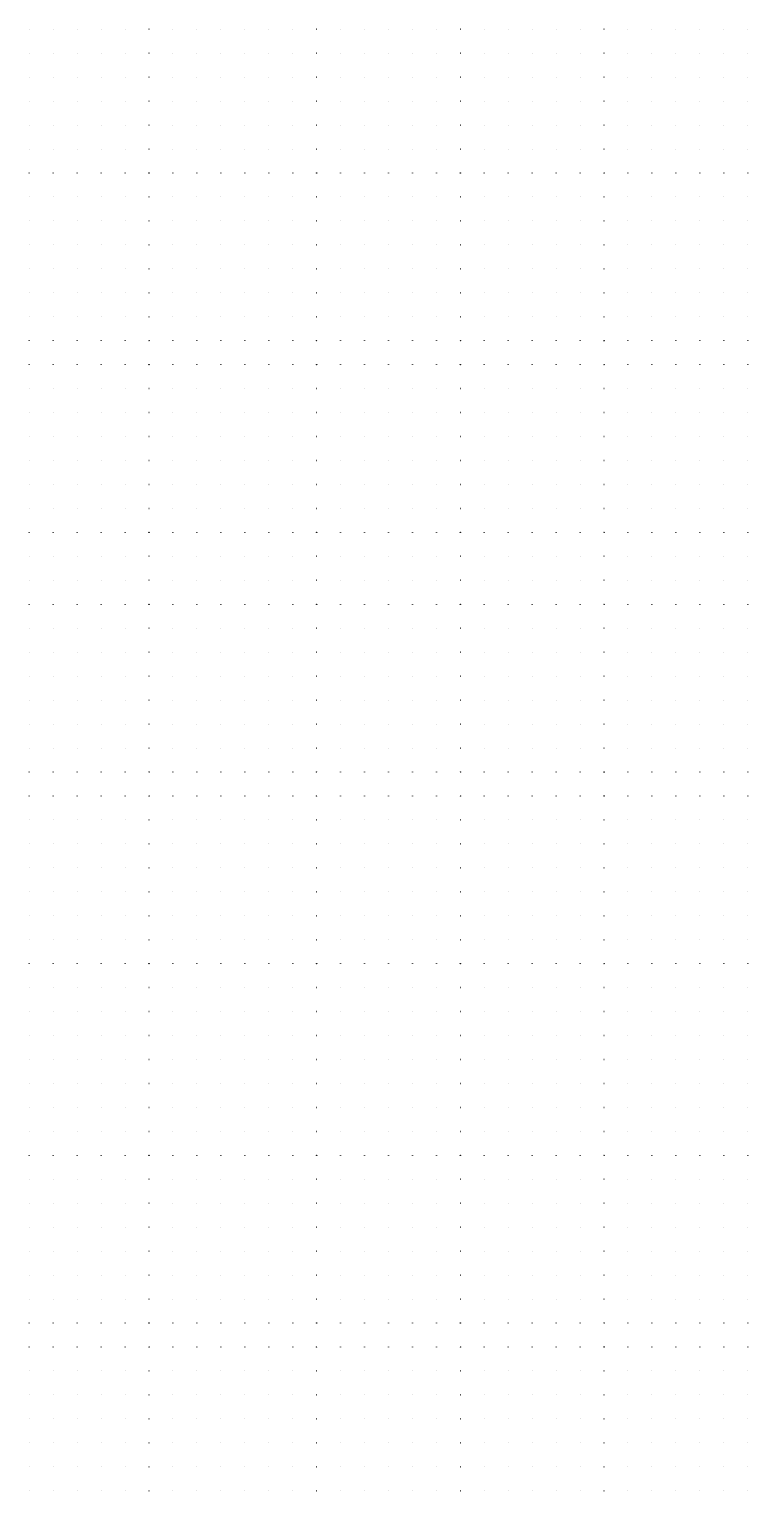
# Model space of a CAD drawing. Header units: metres. Extents: x 0 to 50, y 0 to 50.
# Drawn here: x 12.47 to 18.54, y 12.47 to 24.8 of the extents above; entities that cross this region are included whole.
import ezdxf

# ---------------------------------------------------------------- set-up
doc = ezdxf.new("R2010")
doc.units = ezdxf.units.M

msp = doc.modelspace()

# ---------------------------------------------------------------- linework, layer by layer
for centre in [(12.475, 24.798), (12.677, 24.798), (12.879, 24.798), (13.081, 24.798), (13.283, 24.798), (13.485, 24.798), (13.687, 24.798), (13.889, 24.798), (14.091, 24.798), (14.293, 24.798), (14.495, 24.798), (14.697, 24.798), (14.899, 24.798), (15.101, 24.798), (15.303, 24.798), (15.505, 24.798), (15.707, 24.798), (15.909, 24.798), (16.111, 24.798), (16.313, 24.798), (16.515, 24.798), (16.717, 24.798), (16.919, 24.798), (17.121, 24.798), (17.323, 24.798), (17.525, 24.798), (17.727, 24.798), (17.929, 24.798), (18.131, 24.798), (18.333, 24.798), (18.535, 24.798), (12.475, 24.596), (12.677, 24.596), (12.879, 24.596), (13.081, 24.596), (13.283, 24.596), (13.485, 24.596), (13.687, 24.596), (13.889, 24.596), (14.091, 24.596), (14.293, 24.596), (14.495, 24.596), (14.697, 24.596), (14.899, 24.596), (15.101, 24.596), (15.303, 24.596), (15.505, 24.596), (15.707, 24.596), (15.909, 24.596), (16.111, 24.596), (16.313, 24.596), (16.515, 24.596), (16.717, 24.596), (16.919, 24.596), (17.121, 24.596), (17.323, 24.596), (17.525, 24.596), (17.727, 24.596), (17.929, 24.596), (18.131, 24.596), (18.333, 24.596), (18.535, 24.596), (12.475, 24.394), (12.677, 24.394), (12.879, 24.394), (13.081, 24.394), (13.283, 24.394), (13.485, 24.394), (13.687, 24.394), (13.889, 24.394), (14.091, 24.394), (14.293, 24.394), (14.495, 24.394), (14.697, 24.394), (14.899, 24.394), (15.101, 24.394), (15.303, 24.394), (15.505, 24.394), (15.707, 24.394), (15.909, 24.394), (16.111, 24.394), (16.313, 24.394), (16.515, 24.394), (16.717, 24.394), (16.919, 24.394), (17.121, 24.394), (17.323, 24.394), (17.525, 24.394), (17.727, 24.394), (17.929, 24.394), (18.131, 24.394), (18.333, 24.394), (18.535, 24.394), (12.475, 24.192), (12.677, 24.192), (12.879, 24.192), (13.081, 24.192), (13.283, 24.192), (13.485, 24.192), (13.687, 24.192), (13.889, 24.192), (14.091, 24.192), (14.293, 24.192), (14.495, 24.192), (14.697, 24.192), (14.899, 24.192), (15.101, 24.192), (15.303, 24.192), (15.505, 24.192), (15.707, 24.192), (15.909, 24.192), (16.111, 24.192), (16.313, 24.192), (16.515, 24.192), (16.717, 24.192), (16.919, 24.192), (17.121, 24.192), (17.323, 24.192), (17.525, 24.192), (17.727, 24.192), (17.929, 24.192), (18.131, 24.192), (18.333, 24.192), (18.535, 24.192), (12.475, 23.99), (12.677, 23.99), (12.879, 23.99), (13.081, 23.99), (13.283, 23.99), (13.485, 23.99), (13.687, 23.99), (13.889, 23.99), (14.091, 23.99), (14.293, 23.99), (14.495, 23.99), (14.697, 23.99), (14.899, 23.99), (15.101, 23.99), (15.303, 23.99), (15.505, 23.99), (15.707, 23.99), (15.909, 23.99), (16.111, 23.99), (16.313, 23.99), (16.515, 23.99), (16.717, 23.99), (16.919, 23.99), (17.121, 23.99), (17.323, 23.99), (17.525, 23.99), (17.727, 23.99), (17.929, 23.99), (18.131, 23.99), (18.333, 23.99), (18.535, 23.99), (12.475, 23.788), (12.677, 23.788), (12.879, 23.788), (13.081, 23.788), (13.283, 23.788), (13.485, 23.788), (13.687, 23.788), (13.889, 23.788), (14.091, 23.788), (14.293, 23.788), (14.495, 23.788), (14.697, 23.788), (14.899, 23.788), (15.101, 23.788), (15.303, 23.788), (15.505, 23.788), (15.707, 23.788), (15.909, 23.788), (16.111, 23.788), (16.313, 23.788), (16.515, 23.788), (16.717, 23.788), (16.919, 23.788), (17.121, 23.788), (17.323, 23.788), (17.525, 23.788), (17.727, 23.788), (17.929, 23.788), (18.131, 23.788), (18.333, 23.788), (18.535, 23.788), (12.475, 23.586), (12.677, 23.586), (12.879, 23.586), (13.081, 23.586), (13.283, 23.586), (13.485, 23.586), (13.687, 23.586), (13.889, 23.586), (14.091, 23.586), (14.293, 23.586), (14.495, 23.586), (14.697, 23.586), (14.899, 23.586), (15.101, 23.586), (15.303, 23.586), (15.505, 23.586), (15.707, 23.586), (15.909, 23.586), (16.111, 23.586), (16.313, 23.586), (16.515, 23.586), (16.717, 23.586), (16.919, 23.586), (17.121, 23.586), (17.323, 23.586), (17.525, 23.586), (17.727, 23.586), (17.929, 23.586), (18.131, 23.586), (18.333, 23.586), (18.535, 23.586), (12.475, 23.384), (12.677, 23.384), (12.879, 23.384), (13.081, 23.384), (13.283, 23.384), (13.485, 23.384), (13.687, 23.384), (13.889, 23.384), (14.091, 23.384), (14.293, 23.384), (14.495, 23.384), (14.697, 23.384), (14.899, 23.384), (15.101, 23.384), (15.303, 23.384), (15.505, 23.384), (15.707, 23.384), (15.909, 23.384), (16.111, 23.384), (16.313, 23.384), (16.515, 23.384), (16.717, 23.384), (16.919, 23.384), (17.121, 23.384), (17.323, 23.384), (17.525, 23.384), (17.727, 23.384), (17.929, 23.384), (18.131, 23.384), (18.333, 23.384), (18.535, 23.384), (12.475, 23.182), (12.677, 23.182), (12.879, 23.182), (13.081, 23.182), (13.283, 23.182), (13.485, 23.182), (13.687, 23.182), (13.889, 23.182), (14.091, 23.182), (14.293, 23.182), (14.495, 23.182), (14.697, 23.182), (14.899, 23.182), (15.101, 23.182), (15.303, 23.182), (15.505, 23.182), (15.707, 23.182), (15.909, 23.182), (16.111, 23.182), (16.313, 23.182), (16.515, 23.182), (16.717, 23.182), (16.919, 23.182), (17.121, 23.182), (17.323, 23.182), (17.525, 23.182), (17.727, 23.182), (17.929, 23.182), (18.131, 23.182), (18.333, 23.182), (18.535, 23.182), (12.475, 22.98), (12.677, 22.98), (12.879, 22.98), (13.081, 22.98), (13.283, 22.98), (13.485, 22.98), (13.687, 22.98), (13.889, 22.98), (14.091, 22.98), (14.293, 22.98), (14.495, 22.98), (14.697, 22.98), (14.899, 22.98), (15.101, 22.98), (15.303, 22.98), (15.505, 22.98), (15.707, 22.98), (15.909, 22.98), (16.111, 22.98), (16.313, 22.98), (16.515, 22.98), (16.717, 22.98), (16.919, 22.98), (17.121, 22.98), (17.323, 22.98), (17.525, 22.98), (17.727, 22.98), (17.929, 22.98), (18.131, 22.98), (18.333, 22.98), (18.535, 22.98), (12.475, 22.778), (12.677, 22.778), (12.879, 22.778), (13.081, 22.778), (13.283, 22.778), (13.485, 22.778), (13.687, 22.778), (13.889, 22.778), (14.091, 22.778), (14.293, 22.778), (14.495, 22.778), (14.697, 22.778), (14.899, 22.778), (15.101, 22.778), (15.303, 22.778), (15.505, 22.778), (15.707, 22.778), (15.909, 22.778), (16.111, 22.778), (16.313, 22.778), (16.515, 22.778), (16.717, 22.778), (16.919, 22.778), (17.121, 22.778), (17.323, 22.778), (17.525, 22.778), (17.727, 22.778), (17.929, 22.778), (18.131, 22.778), (18.333, 22.778), (18.535, 22.778), (12.475, 22.576), (12.677, 22.576), (12.879, 22.576), (13.081, 22.576), (13.283, 22.576), (13.485, 22.576), (13.687, 22.576), (13.889, 22.576), (14.091, 22.576), (14.293, 22.576), (14.495, 22.576), (14.697, 22.576), (14.899, 22.576), (15.101, 22.576), (15.303, 22.576), (15.505, 22.576), (15.707, 22.576), (15.909, 22.576), (16.111, 22.576), (16.313, 22.576), (16.515, 22.576), (16.717, 22.576), (16.919, 22.576), (17.121, 22.576), (17.323, 22.576), (17.525, 22.576), (17.727, 22.576), (17.929, 22.576), (18.131, 22.576), (18.333, 22.576), (18.535, 22.576), (12.475, 22.374), (12.677, 22.374), (12.879, 22.374), (13.081, 22.374), (13.283, 22.374), (13.485, 22.374), (13.687, 22.374), (13.889, 22.374), (14.091, 22.374), (14.293, 22.374), (14.495, 22.374), (14.697, 22.374), (14.899, 22.374), (15.101, 22.374), (15.303, 22.374), (15.505, 22.374), (15.707, 22.374), (15.909, 22.374), (16.111, 22.374), (16.313, 22.374), (16.515, 22.374), (16.717, 22.374), (16.919, 22.374), (17.121, 22.374), (17.323, 22.374), (17.525, 22.374), (17.727, 22.374), (17.929, 22.374), (18.131, 22.374), (18.333, 22.374), (18.535, 22.374), (12.475, 22.172), (12.677, 22.172), (12.879, 22.172), (13.081, 22.172), (13.283, 22.172), (13.485, 22.172), (13.687, 22.172), (13.889, 22.172), (14.091, 22.172), (14.293, 22.172), (14.495, 22.172), (14.697, 22.172), (14.899, 22.172), (15.101, 22.172), (15.303, 22.172), (15.505, 22.172), (15.707, 22.172), (15.909, 22.172), (16.111, 22.172), (16.313, 22.172), (16.515, 22.172), (16.717, 22.172), (16.919, 22.172), (17.121, 22.172), (17.323, 22.172), (17.525, 22.172), (17.727, 22.172), (17.929, 22.172), (18.131, 22.172), (18.333, 22.172), (18.535, 22.172), (12.475, 21.97), (12.677, 21.97), (12.879, 21.97), (13.081, 21.97), (13.283, 21.97), (13.485, 21.97), (13.687, 21.97), (13.889, 21.97), (14.091, 21.97), (14.293, 21.97), (14.495, 21.97), (14.697, 21.97), (14.899, 21.97), (15.101, 21.97), (15.303, 21.97), (15.505, 21.97), (15.707, 21.97), (15.909, 21.97), (16.111, 21.97), (16.313, 21.97), (16.515, 21.97), (16.717, 21.97), (16.919, 21.97), (17.121, 21.97), (17.323, 21.97), (17.525, 21.97), (17.727, 21.97), (17.929, 21.97), (18.131, 21.97), (18.333, 21.97), (18.535, 21.97), (12.475, 21.768), (12.677, 21.768), (12.879, 21.768), (13.081, 21.768), (13.283, 21.768), (13.485, 21.768), (13.687, 21.768), (13.889, 21.768), (14.091, 21.768), (14.293, 21.768), (14.495, 21.768), (14.697, 21.768), (14.899, 21.768), (15.101, 21.768), (15.303, 21.768), (15.505, 21.768), (15.707, 21.768), (15.909, 21.768), (16.111, 21.768), (16.313, 21.768), (16.515, 21.768), (16.717, 21.768), (16.919, 21.768), (17.121, 21.768), (17.323, 21.768), (17.525, 21.768), (17.727, 21.768), (17.929, 21.768), (18.131, 21.768), (18.333, 21.768), (18.535, 21.768), (12.475, 21.566), (12.677, 21.566), (12.879, 21.566), (13.081, 21.566), (13.283, 21.566), (13.485, 21.566), (13.687, 21.566), (13.889, 21.566), (14.091, 21.566), (14.293, 21.566), (14.495, 21.566), (14.697, 21.566), (14.899, 21.566), (15.101, 21.566), (15.303, 21.566), (15.505, 21.566), (15.707, 21.566), (15.909, 21.566), (16.111, 21.566), (16.313, 21.566), (16.515, 21.566), (16.717, 21.566), (16.919, 21.566), (17.121, 21.566), (17.323, 21.566), (17.525, 21.566), (17.727, 21.566), (17.929, 21.566), (18.131, 21.566), (18.333, 21.566), (18.535, 21.566), (12.475, 21.364), (12.677, 21.364), (12.879, 21.364), (13.081, 21.364), (13.283, 21.364), (13.485, 21.364), (13.687, 21.364), (13.889, 21.364), (14.091, 21.364), (14.293, 21.364), (14.495, 21.364), (14.697, 21.364), (14.899, 21.364), (15.101, 21.364), (15.303, 21.364), (15.505, 21.364), (15.707, 21.364), (15.909, 21.364), (16.111, 21.364), (16.313, 21.364), (16.515, 21.364), (16.717, 21.364), (16.919, 21.364), (17.121, 21.364), (17.323, 21.364), (17.525, 21.364), (17.727, 21.364), (17.929, 21.364), (18.131, 21.364), (18.333, 21.364), (18.535, 21.364), (12.475, 21.162), (12.677, 21.162), (12.879, 21.162), (13.081, 21.162), (13.283, 21.162), (13.485, 21.162), (13.687, 21.162), (13.889, 21.162), (14.091, 21.162), (14.293, 21.162), (14.495, 21.162), (14.697, 21.162), (14.899, 21.162), (15.101, 21.162), (15.303, 21.162), (15.505, 21.162), (15.707, 21.162), (15.909, 21.162), (16.111, 21.162), (16.313, 21.162), (16.515, 21.162), (16.717, 21.162), (16.919, 21.162), (17.121, 21.162), (17.323, 21.162), (17.525, 21.162), (17.727, 21.162), (17.929, 21.162), (18.131, 21.162), (18.333, 21.162), (18.535, 21.162), (12.475, 20.96), (12.677, 20.96), (12.879, 20.96), (13.081, 20.96), (13.283, 20.96), (13.485, 20.96), (13.687, 20.96), (13.889, 20.96), (14.091, 20.96), (14.293, 20.96), (14.495, 20.96), (14.697, 20.96), (14.899, 20.96), (15.101, 20.96), (15.303, 20.96), (15.505, 20.96), (15.707, 20.96), (15.909, 20.96), (16.111, 20.96), (16.313, 20.96), (16.515, 20.96), (16.717, 20.96), (16.919, 20.96), (17.121, 20.96), (17.323, 20.96), (17.525, 20.96), (17.727, 20.96), (17.929, 20.96), (18.131, 20.96), (18.333, 20.96), (18.535, 20.96), (12.475, 20.758), (12.677, 20.758), (12.879, 20.758), (13.081, 20.758), (13.283, 20.758), (13.485, 20.758), (13.687, 20.758), (13.889, 20.758), (14.091, 20.758), (14.293, 20.758), (14.495, 20.758), (14.697, 20.758), (14.899, 20.758), (15.101, 20.758), (15.303, 20.758), (15.505, 20.758), (15.707, 20.758), (15.909, 20.758), (16.111, 20.758), (16.313, 20.758), (16.515, 20.758), (16.717, 20.758), (16.919, 20.758), (17.121, 20.758), (17.323, 20.758), (17.525, 20.758), (17.727, 20.758), (17.929, 20.758), (18.131, 20.758), (18.333, 20.758), (18.535, 20.758), (12.475, 20.556), (12.677, 20.556), (12.879, 20.556), (13.081, 20.556), (13.283, 20.556), (13.485, 20.556), (13.687, 20.556), (13.889, 20.556), (14.091, 20.556), (14.293, 20.556), (14.495, 20.556), (14.697, 20.556), (14.899, 20.556), (15.101, 20.556), (15.303, 20.556), (15.505, 20.556), (15.707, 20.556), (15.909, 20.556), (16.111, 20.556), (16.313, 20.556), (16.515, 20.556), (16.717, 20.556), (16.919, 20.556), (17.121, 20.556), (17.323, 20.556), (17.525, 20.556), (17.727, 20.556), (17.929, 20.556), (18.131, 20.556), (18.333, 20.556), (18.535, 20.556), (12.475, 20.354), (12.677, 20.354), (12.879, 20.354), (13.081, 20.354), (13.283, 20.354), (13.485, 20.354), (13.687, 20.354), (13.889, 20.354), (14.091, 20.354), (14.293, 20.354), (14.495, 20.354), (14.697, 20.354), (14.899, 20.354), (15.101, 20.354), (15.303, 20.354), (15.505, 20.354), (15.707, 20.354), (15.909, 20.354), (16.111, 20.354), (16.313, 20.354), (16.515, 20.354), (16.717, 20.354), (16.919, 20.354), (17.121, 20.354), (17.323, 20.354), (17.525, 20.354), (17.727, 20.354), (17.929, 20.354), (18.131, 20.354), (18.333, 20.354), (18.535, 20.354), (12.475, 20.152), (12.677, 20.152), (12.879, 20.152), (13.081, 20.152), (13.283, 20.152), (13.485, 20.152), (13.687, 20.152), (13.889, 20.152), (14.091, 20.152), (14.293, 20.152), (14.495, 20.152), (14.697, 20.152), (14.899, 20.152), (15.101, 20.152), (15.303, 20.152), (15.505, 20.152), (15.707, 20.152), (15.909, 20.152), (16.111, 20.152), (16.313, 20.152), (16.515, 20.152), (16.717, 20.152), (16.919, 20.152), (17.121, 20.152), (17.323, 20.152), (17.525, 20.152), (17.727, 20.152), (17.929, 20.152), (18.131, 20.152), (18.333, 20.152), (18.535, 20.152), (12.475, 19.949), (12.677, 19.949), (12.879, 19.949), (13.081, 19.949), (13.283, 19.949), (13.485, 19.949), (13.687, 19.949), (13.889, 19.949), (14.091, 19.949), (14.293, 19.949), (14.495, 19.949), (14.697, 19.949), (14.899, 19.949), (15.101, 19.949), (15.303, 19.949), (15.505, 19.949), (15.707, 19.949), (15.909, 19.949), (16.111, 19.949), (16.313, 19.949), (16.515, 19.949), (16.717, 19.949), (16.919, 19.949), (17.121, 19.949), (17.323, 19.949), (17.525, 19.949), (17.727, 19.949), (17.929, 19.949), (18.131, 19.949), (18.333, 19.949), (18.535, 19.949), (12.475, 19.747), (12.677, 19.747), (12.879, 19.747), (13.081, 19.747), (13.283, 19.747), (13.485, 19.747), (13.687, 19.747), (13.889, 19.747), (14.091, 19.747), (14.293, 19.747), (14.495, 19.747), (14.697, 19.747), (14.899, 19.747), (15.101, 19.747), (15.303, 19.747), (15.505, 19.747), (15.707, 19.747), (15.909, 19.747), (16.111, 19.747), (16.313, 19.747), (16.515, 19.747), (16.717, 19.747), (16.919, 19.747), (17.121, 19.747), (17.323, 19.747), (17.525, 19.747), (17.727, 19.747), (17.929, 19.747), (18.131, 19.747), (18.333, 19.747), (18.535, 19.747), (12.475, 19.545), (12.677, 19.545), (12.879, 19.545), (13.081, 19.545), (13.283, 19.545), (13.485, 19.545), (13.687, 19.545), (13.889, 19.545), (14.091, 19.545), (14.293, 19.545), (14.495, 19.545), (14.697, 19.545), (14.899, 19.545), (15.101, 19.545), (15.303, 19.545), (15.505, 19.545), (15.707, 19.545), (15.909, 19.545), (16.111, 19.545), (16.313, 19.545), (16.515, 19.545), (16.717, 19.545), (16.919, 19.545), (17.121, 19.545), (17.323, 19.545), (17.525, 19.545), (17.727, 19.545), (17.929, 19.545), (18.131, 19.545), (18.333, 19.545), (18.535, 19.545), (12.475, 19.343), (12.677, 19.343), (12.879, 19.343), (13.081, 19.343), (13.283, 19.343), (13.485, 19.343), (13.687, 19.343), (13.889, 19.343), (14.091, 19.343), (14.293, 19.343), (14.495, 19.343), (14.697, 19.343), (14.899, 19.343), (15.101, 19.343), (15.303, 19.343), (15.505, 19.343), (15.707, 19.343), (15.909, 19.343), (16.111, 19.343), (16.313, 19.343), (16.515, 19.343), (16.717, 19.343), (16.919, 19.343), (17.121, 19.343), (17.323, 19.343), (17.525, 19.343), (17.727, 19.343), (17.929, 19.343), (18.131, 19.343), (18.333, 19.343), (18.535, 19.343), (12.475, 19.141), (12.677, 19.141), (12.879, 19.141), (13.081, 19.141), (13.283, 19.141), (13.485, 19.141), (13.687, 19.141), (13.889, 19.141), (14.091, 19.141), (14.293, 19.141), (14.495, 19.141), (14.697, 19.141), (14.899, 19.141), (15.101, 19.141), (15.303, 19.141), (15.505, 19.141), (15.707, 19.141), (15.909, 19.141), (16.111, 19.141), (16.313, 19.141), (16.515, 19.141), (16.717, 19.141), (16.919, 19.141), (17.121, 19.141), (17.323, 19.141), (17.525, 19.141), (17.727, 19.141), (17.929, 19.141), (18.131, 19.141), (18.333, 19.141), (18.535, 19.141), (12.475, 18.939), (12.677, 18.939), (12.879, 18.939), (13.081, 18.939), (13.283, 18.939), (13.485, 18.939), (13.687, 18.939), (13.889, 18.939), (14.091, 18.939), (14.293, 18.939), (14.495, 18.939), (14.697, 18.939), (14.899, 18.939), (15.101, 18.939), (15.303, 18.939), (15.505, 18.939), (15.707, 18.939), (15.909, 18.939), (16.111, 18.939), (16.313, 18.939), (16.515, 18.939), (16.717, 18.939), (16.919, 18.939), (17.121, 18.939), (17.323, 18.939), (17.525, 18.939), (17.727, 18.939), (17.929, 18.939), (18.131, 18.939), (18.333, 18.939), (18.535, 18.939), (12.475, 18.737), (12.677, 18.737), (12.879, 18.737), (13.081, 18.737), (13.283, 18.737), (13.485, 18.737), (13.687, 18.737), (13.889, 18.737), (14.091, 18.737), (14.293, 18.737), (14.495, 18.737), (14.697, 18.737), (14.899, 18.737), (15.101, 18.737), (15.303, 18.737), (15.505, 18.737), (15.707, 18.737), (15.909, 18.737), (16.111, 18.737), (16.313, 18.737), (16.515, 18.737), (16.717, 18.737), (16.919, 18.737), (17.121, 18.737), (17.323, 18.737), (17.525, 18.737), (17.727, 18.737), (17.929, 18.737), (18.131, 18.737), (18.333, 18.737), (18.535, 18.737), (12.475, 18.535), (12.677, 18.535), (12.879, 18.535), (13.081, 18.535), (13.283, 18.535), (13.485, 18.535), (13.687, 18.535), (13.889, 18.535), (14.091, 18.535), (14.293, 18.535), (14.495, 18.535), (14.697, 18.535), (14.899, 18.535), (15.101, 18.535), (15.303, 18.535), (15.505, 18.535), (15.707, 18.535), (15.909, 18.535), (16.111, 18.535), (16.313, 18.535), (16.515, 18.535), (16.717, 18.535), (16.919, 18.535), (17.121, 18.535), (17.323, 18.535), (17.525, 18.535), (17.727, 18.535), (17.929, 18.535), (18.131, 18.535), (18.333, 18.535), (18.535, 18.535), (12.475, 18.333), (12.677, 18.333), (12.879, 18.333), (13.081, 18.333), (13.283, 18.333), (13.485, 18.333), (13.687, 18.333), (13.889, 18.333), (14.091, 18.333), (14.293, 18.333), (14.495, 18.333), (14.697, 18.333), (14.899, 18.333), (15.101, 18.333), (15.303, 18.333), (15.505, 18.333), (15.707, 18.333), (15.909, 18.333), (16.111, 18.333), (16.313, 18.333), (16.515, 18.333), (16.717, 18.333), (16.919, 18.333), (17.121, 18.333), (17.323, 18.333), (17.525, 18.333), (17.727, 18.333), (17.929, 18.333), (18.131, 18.333), (18.333, 18.333), (18.535, 18.333), (12.475, 18.131), (12.677, 18.131), (12.879, 18.131), (13.081, 18.131), (13.283, 18.131), (13.485, 18.131), (13.687, 18.131), (13.889, 18.131), (14.091, 18.131), (14.293, 18.131), (14.495, 18.131), (14.697, 18.131), (14.899, 18.131), (15.101, 18.131), (15.303, 18.131), (15.505, 18.131), (15.707, 18.131), (15.909, 18.131), (16.111, 18.131), (16.313, 18.131), (16.515, 18.131), (16.717, 18.131), (16.919, 18.131), (17.121, 18.131), (17.323, 18.131), (17.525, 18.131), (17.727, 18.131), (17.929, 18.131), (18.131, 18.131), (18.333, 18.131), (18.535, 18.131), (12.475, 17.929), (12.677, 17.929), (12.879, 17.929), (13.081, 17.929), (13.283, 17.929), (13.485, 17.929), (13.687, 17.929), (13.889, 17.929), (14.091, 17.929), (14.293, 17.929), (14.495, 17.929), (14.697, 17.929), (14.899, 17.929), (15.101, 17.929), (15.303, 17.929), (15.505, 17.929), (15.707, 17.929), (15.909, 17.929), (16.111, 17.929), (16.313, 17.929), (16.515, 17.929), (16.717, 17.929), (16.919, 17.929), (17.121, 17.929), (17.323, 17.929), (17.525, 17.929), (17.727, 17.929), (17.929, 17.929), (18.131, 17.929), (18.333, 17.929), (18.535, 17.929), (12.475, 17.727), (12.677, 17.727), (12.879, 17.727), (13.081, 17.727), (13.283, 17.727), (13.485, 17.727), (13.687, 17.727), (13.889, 17.727), (14.091, 17.727), (14.293, 17.727), (14.495, 17.727), (14.697, 17.727), (14.899, 17.727), (15.101, 17.727), (15.303, 17.727), (15.505, 17.727), (15.707, 17.727), (15.909, 17.727), (16.111, 17.727), (16.313, 17.727), (16.515, 17.727), (16.717, 17.727), (16.919, 17.727), (17.121, 17.727), (17.323, 17.727), (17.525, 17.727), (17.727, 17.727), (17.929, 17.727), (18.131, 17.727), (18.333, 17.727), (18.535, 17.727), (12.475, 17.525), (12.677, 17.525), (12.879, 17.525), (13.081, 17.525), (13.283, 17.525), (13.485, 17.525), (13.687, 17.525), (13.889, 17.525), (14.091, 17.525), (14.293, 17.525), (14.495, 17.525), (14.697, 17.525), (14.899, 17.525), (15.101, 17.525), (15.303, 17.525), (15.505, 17.525), (15.707, 17.525), (15.909, 17.525), (16.111, 17.525), (16.313, 17.525), (16.515, 17.525), (16.717, 17.525), (16.919, 17.525), (17.121, 17.525), (17.323, 17.525), (17.525, 17.525), (17.727, 17.525), (17.929, 17.525), (18.131, 17.525), (18.333, 17.525), (18.535, 17.525), (12.475, 17.323), (12.677, 17.323), (12.879, 17.323), (13.081, 17.323), (13.283, 17.323), (13.485, 17.323), (13.687, 17.323), (13.889, 17.323), (14.091, 17.323), (14.293, 17.323), (14.495, 17.323), (14.697, 17.323), (14.899, 17.323), (15.101, 17.323), (15.303, 17.323), (15.505, 17.323), (15.707, 17.323), (15.909, 17.323), (16.111, 17.323), (16.313, 17.323), (16.515, 17.323), (16.717, 17.323), (16.919, 17.323), (17.121, 17.323), (17.323, 17.323), (17.525, 17.323), (17.727, 17.323), (17.929, 17.323), (18.131, 17.323), (18.333, 17.323), (18.535, 17.323), (12.475, 17.121), (12.677, 17.121), (12.879, 17.121), (13.081, 17.121), (13.283, 17.121), (13.485, 17.121), (13.687, 17.121), (13.889, 17.121), (14.091, 17.121), (14.293, 17.121), (14.495, 17.121), (14.697, 17.121), (14.899, 17.121), (15.101, 17.121), (15.303, 17.121), (15.505, 17.121), (15.707, 17.121), (15.909, 17.121), (16.111, 17.121), (16.313, 17.121), (16.515, 17.121), (16.717, 17.121), (16.919, 17.121), (17.121, 17.121), (17.323, 17.121), (17.525, 17.121), (17.727, 17.121), (17.929, 17.121), (18.131, 17.121), (18.333, 17.121), (18.535, 17.121), (12.475, 16.919), (12.677, 16.919), (12.879, 16.919), (13.081, 16.919), (13.283, 16.919), (13.485, 16.919), (13.687, 16.919), (13.889, 16.919), (14.091, 16.919), (14.293, 16.919), (14.495, 16.919), (14.697, 16.919), (14.899, 16.919), (15.101, 16.919), (15.303, 16.919), (15.505, 16.919), (15.707, 16.919), (15.909, 16.919), (16.111, 16.919), (16.313, 16.919), (16.515, 16.919), (16.717, 16.919), (16.919, 16.919), (17.121, 16.919), (17.323, 16.919), (17.525, 16.919), (17.727, 16.919), (17.929, 16.919), (18.131, 16.919), (18.333, 16.919), (18.535, 16.919), (12.475, 16.717), (12.677, 16.717), (12.879, 16.717), (13.081, 16.717), (13.283, 16.717), (13.485, 16.717), (13.687, 16.717), (13.889, 16.717), (14.091, 16.717), (14.293, 16.717), (14.495, 16.717), (14.697, 16.717), (14.899, 16.717), (15.101, 16.717), (15.303, 16.717), (15.505, 16.717), (15.707, 16.717), (15.909, 16.717), (16.111, 16.717), (16.313, 16.717), (16.515, 16.717), (16.717, 16.717), (16.919, 16.717), (17.121, 16.717), (17.323, 16.717), (17.525, 16.717), (17.727, 16.717), (17.929, 16.717), (18.131, 16.717), (18.333, 16.717), (18.535, 16.717), (12.475, 16.515), (12.677, 16.515), (12.879, 16.515), (13.081, 16.515), (13.283, 16.515), (13.485, 16.515), (13.687, 16.515), (13.889, 16.515), (14.091, 16.515), (14.293, 16.515), (14.495, 16.515), (14.697, 16.515), (14.899, 16.515), (15.101, 16.515), (15.303, 16.515), (15.505, 16.515), (15.707, 16.515), (15.909, 16.515), (16.111, 16.515), (16.313, 16.515), (16.515, 16.515), (16.717, 16.515), (16.919, 16.515), (17.121, 16.515), (17.323, 16.515), (17.525, 16.515), (17.727, 16.515), (17.929, 16.515), (18.131, 16.515), (18.333, 16.515), (18.535, 16.515), (12.475, 16.313), (12.677, 16.313), (12.879, 16.313), (13.081, 16.313), (13.283, 16.313), (13.485, 16.313), (13.687, 16.313), (13.889, 16.313), (14.091, 16.313), (14.293, 16.313), (14.495, 16.313), (14.697, 16.313), (14.899, 16.313), (15.101, 16.313), (15.303, 16.313), (15.505, 16.313), (15.707, 16.313), (15.909, 16.313), (16.111, 16.313), (16.313, 16.313), (16.515, 16.313), (16.717, 16.313), (16.919, 16.313), (17.121, 16.313), (17.323, 16.313), (17.525, 16.313), (17.727, 16.313), (17.929, 16.313), (18.131, 16.313), (18.333, 16.313), (18.535, 16.313), (12.475, 16.111), (12.677, 16.111), (12.879, 16.111), (13.081, 16.111), (13.283, 16.111), (13.485, 16.111), (13.687, 16.111), (13.889, 16.111), (14.091, 16.111), (14.293, 16.111), (14.495, 16.111), (14.697, 16.111), (14.899, 16.111), (15.101, 16.111), (15.303, 16.111), (15.505, 16.111), (15.707, 16.111), (15.909, 16.111), (16.111, 16.111), (16.313, 16.111), (16.515, 16.111), (16.717, 16.111), (16.919, 16.111), (17.121, 16.111), (17.323, 16.111), (17.525, 16.111), (17.727, 16.111), (17.929, 16.111), (18.131, 16.111), (18.333, 16.111), (18.535, 16.111), (12.475, 15.909), (12.677, 15.909), (12.879, 15.909), (13.081, 15.909), (13.283, 15.909), (13.485, 15.909), (13.687, 15.909), (13.889, 15.909), (14.091, 15.909), (14.293, 15.909), (14.495, 15.909), (14.697, 15.909), (14.899, 15.909), (15.101, 15.909), (15.303, 15.909), (15.505, 15.909), (15.707, 15.909), (15.909, 15.909), (16.111, 15.909), (16.313, 15.909), (16.515, 15.909), (16.717, 15.909), (16.919, 15.909), (17.121, 15.909), (17.323, 15.909), (17.525, 15.909), (17.727, 15.909), (17.929, 15.909), (18.131, 15.909), (18.333, 15.909), (18.535, 15.909), (12.475, 15.707), (12.677, 15.707), (12.879, 15.707), (13.081, 15.707), (13.283, 15.707), (13.485, 15.707), (13.687, 15.707), (13.889, 15.707), (14.091, 15.707), (14.293, 15.707), (14.495, 15.707), (14.697, 15.707), (14.899, 15.707), (15.101, 15.707), (15.303, 15.707), (15.505, 15.707), (15.707, 15.707), (15.909, 15.707), (16.111, 15.707), (16.313, 15.707), (16.515, 15.707), (16.717, 15.707), (16.919, 15.707), (17.121, 15.707), (17.323, 15.707), (17.525, 15.707), (17.727, 15.707), (17.929, 15.707), (18.131, 15.707), (18.333, 15.707), (18.535, 15.707), (12.475, 15.505), (12.677, 15.505), (12.879, 15.505), (13.081, 15.505), (13.283, 15.505), (13.485, 15.505), (13.687, 15.505), (13.889, 15.505), (14.091, 15.505), (14.293, 15.505), (14.495, 15.505), (14.697, 15.505), (14.899, 15.505), (15.101, 15.505), (15.303, 15.505), (15.505, 15.505), (15.707, 15.505), (15.909, 15.505), (16.111, 15.505), (16.313, 15.505), (16.515, 15.505), (16.717, 15.505), (16.919, 15.505), (17.121, 15.505), (17.323, 15.505), (17.525, 15.505), (17.727, 15.505), (17.929, 15.505), (18.131, 15.505), (18.333, 15.505), (18.535, 15.505), (12.475, 15.303), (12.677, 15.303), (12.879, 15.303), (13.081, 15.303), (13.283, 15.303), (13.485, 15.303), (13.687, 15.303), (13.889, 15.303), (14.091, 15.303), (14.293, 15.303), (14.495, 15.303), (14.697, 15.303), (14.899, 15.303), (15.101, 15.303), (15.303, 15.303), (15.505, 15.303), (15.707, 15.303), (15.909, 15.303), (16.111, 15.303), (16.313, 15.303), (16.515, 15.303), (16.717, 15.303), (16.919, 15.303), (17.121, 15.303), (17.323, 15.303), (17.525, 15.303), (17.727, 15.303), (17.929, 15.303), (18.131, 15.303), (18.333, 15.303), (18.535, 15.303), (12.475, 15.101), (12.677, 15.101), (12.879, 15.101), (13.081, 15.101), (13.283, 15.101), (13.485, 15.101), (13.687, 15.101), (13.889, 15.101), (14.091, 15.101), (14.293, 15.101), (14.495, 15.101), (14.697, 15.101), (14.899, 15.101), (15.101, 15.101), (15.303, 15.101), (15.505, 15.101), (15.707, 15.101), (15.909, 15.101), (16.111, 15.101), (16.313, 15.101), (16.515, 15.101), (16.717, 15.101), (16.919, 15.101), (17.121, 15.101), (17.323, 15.101), (17.525, 15.101), (17.727, 15.101), (17.929, 15.101), (18.131, 15.101), (18.333, 15.101), (18.535, 15.101), (12.475, 14.899), (12.677, 14.899), (12.879, 14.899), (13.081, 14.899), (13.283, 14.899), (13.485, 14.899), (13.687, 14.899), (13.889, 14.899), (14.091, 14.899), (14.293, 14.899), (14.495, 14.899), (14.697, 14.899), (14.899, 14.899), (15.101, 14.899), (15.303, 14.899), (15.505, 14.899), (15.707, 14.899), (15.909, 14.899), (16.111, 14.899), (16.313, 14.899), (16.515, 14.899), (16.717, 14.899), (16.919, 14.899), (17.121, 14.899), (17.323, 14.899), (17.525, 14.899), (17.727, 14.899), (17.929, 14.899), (18.131, 14.899), (18.333, 14.899), (18.535, 14.899), (12.475, 14.697), (12.677, 14.697), (12.879, 14.697), (13.081, 14.697), (13.283, 14.697), (13.485, 14.697), (13.687, 14.697), (13.889, 14.697), (14.091, 14.697), (14.293, 14.697), (14.495, 14.697), (14.697, 14.697), (14.899, 14.697), (15.101, 14.697), (15.303, 14.697), (15.505, 14.697), (15.707, 14.697), (15.909, 14.697), (16.111, 14.697), (16.313, 14.697), (16.515, 14.697), (16.717, 14.697), (16.919, 14.697), (17.121, 14.697), (17.323, 14.697), (17.525, 14.697), (17.727, 14.697), (17.929, 14.697), (18.131, 14.697), (18.333, 14.697), (18.535, 14.697), (12.475, 14.495), (12.677, 14.495), (12.879, 14.495), (13.081, 14.495), (13.283, 14.495), (13.485, 14.495), (13.687, 14.495), (13.889, 14.495), (14.091, 14.495), (14.293, 14.495), (14.495, 14.495), (14.697, 14.495), (14.899, 14.495), (15.101, 14.495), (15.303, 14.495), (15.505, 14.495), (15.707, 14.495), (15.909, 14.495), (16.111, 14.495), (16.313, 14.495), (16.515, 14.495), (16.717, 14.495), (16.919, 14.495), (17.121, 14.495), (17.323, 14.495), (17.525, 14.495), (17.727, 14.495), (17.929, 14.495), (18.131, 14.495), (18.333, 14.495), (18.535, 14.495), (12.475, 14.293), (12.677, 14.293), (12.879, 14.293), (13.081, 14.293), (13.283, 14.293), (13.485, 14.293), (13.687, 14.293), (13.889, 14.293), (14.091, 14.293), (14.293, 14.293), (14.495, 14.293), (14.697, 14.293), (14.899, 14.293), (15.101, 14.293), (15.303, 14.293), (15.505, 14.293), (15.707, 14.293), (15.909, 14.293), (16.111, 14.293), (16.313, 14.293), (16.515, 14.293), (16.717, 14.293), (16.919, 14.293), (17.121, 14.293), (17.323, 14.293), (17.525, 14.293), (17.727, 14.293), (17.929, 14.293), (18.131, 14.293), (18.333, 14.293), (18.535, 14.293), (12.475, 14.091), (12.677, 14.091), (12.879, 14.091), (13.081, 14.091), (13.283, 14.091), (13.485, 14.091), (13.687, 14.091), (13.889, 14.091), (14.091, 14.091), (14.293, 14.091), (14.495, 14.091), (14.697, 14.091), (14.899, 14.091), (15.101, 14.091), (15.303, 14.091), (15.505, 14.091), (15.707, 14.091), (15.909, 14.091), (16.111, 14.091), (16.313, 14.091), (16.515, 14.091), (16.717, 14.091), (16.919, 14.091), (17.121, 14.091), (17.323, 14.091), (17.525, 14.091), (17.727, 14.091), (17.929, 14.091), (18.131, 14.091), (18.333, 14.091), (18.535, 14.091), (12.475, 13.889), (12.677, 13.889), (12.879, 13.889), (13.081, 13.889), (13.283, 13.889), (13.485, 13.889), (13.687, 13.889), (13.889, 13.889), (14.091, 13.889), (14.293, 13.889), (14.495, 13.889), (14.697, 13.889), (14.899, 13.889), (15.101, 13.889), (15.303, 13.889), (15.505, 13.889), (15.707, 13.889), (15.909, 13.889), (16.111, 13.889), (16.313, 13.889), (16.515, 13.889), (16.717, 13.889), (16.919, 13.889), (17.121, 13.889), (17.323, 13.889), (17.525, 13.889), (17.727, 13.889), (17.929, 13.889), (18.131, 13.889), (18.333, 13.889), (18.535, 13.889), (12.475, 13.687), (12.677, 13.687), (12.879, 13.687), (13.081, 13.687), (13.283, 13.687), (13.485, 13.687), (13.687, 13.687), (13.889, 13.687), (14.091, 13.687), (14.293, 13.687), (14.495, 13.687), (14.697, 13.687), (14.899, 13.687), (15.101, 13.687), (15.303, 13.687), (15.505, 13.687), (15.707, 13.687), (15.909, 13.687), (16.111, 13.687), (16.313, 13.687), (16.515, 13.687), (16.717, 13.687), (16.919, 13.687), (17.121, 13.687), (17.323, 13.687), (17.525, 13.687), (17.727, 13.687), (17.929, 13.687), (18.131, 13.687), (18.333, 13.687), (18.535, 13.687), (12.475, 13.485), (12.677, 13.485), (12.879, 13.485), (13.081, 13.485), (13.283, 13.485), (13.485, 13.485), (13.687, 13.485), (13.889, 13.485), (14.091, 13.485), (14.293, 13.485), (14.495, 13.485), (14.697, 13.485), (14.899, 13.485), (15.101, 13.485), (15.303, 13.485), (15.505, 13.485), (15.707, 13.485), (15.909, 13.485), (16.111, 13.485), (16.313, 13.485), (16.515, 13.485), (16.717, 13.485), (16.919, 13.485), (17.121, 13.485), (17.323, 13.485), (17.525, 13.485), (17.727, 13.485), (17.929, 13.485), (18.131, 13.485), (18.333, 13.485), (18.535, 13.485), (12.475, 13.283), (12.677, 13.283), (12.879, 13.283), (13.081, 13.283), (13.283, 13.283), (13.485, 13.283), (13.687, 13.283), (13.889, 13.283), (14.091, 13.283), (14.293, 13.283), (14.495, 13.283), (14.697, 13.283), (14.899, 13.283), (15.101, 13.283), (15.303, 13.283), (15.505, 13.283), (15.707, 13.283), (15.909, 13.283), (16.111, 13.283), (16.313, 13.283), (16.515, 13.283), (16.717, 13.283), (16.919, 13.283), (17.121, 13.283), (17.323, 13.283), (17.525, 13.283), (17.727, 13.283), (17.929, 13.283), (18.131, 13.283), (18.333, 13.283), (18.535, 13.283), (12.475, 13.081), (12.677, 13.081), (12.879, 13.081), (13.081, 13.081), (13.283, 13.081), (13.485, 13.081), (13.687, 13.081), (13.889, 13.081), (14.091, 13.081), (14.293, 13.081), (14.495, 13.081), (14.697, 13.081), (14.899, 13.081), (15.101, 13.081), (15.303, 13.081), (15.505, 13.081), (15.707, 13.081), (15.909, 13.081), (16.111, 13.081), (16.313, 13.081), (16.515, 13.081), (16.717, 13.081), (16.919, 13.081), (17.121, 13.081), (17.323, 13.081), (17.525, 13.081), (17.727, 13.081), (17.929, 13.081), (18.131, 13.081), (18.333, 13.081), (18.535, 13.081), (12.475, 12.879), (12.677, 12.879), (12.879, 12.879), (13.081, 12.879), (13.283, 12.879), (13.485, 12.879), (13.687, 12.879), (13.889, 12.879), (14.091, 12.879), (14.293, 12.879), (14.495, 12.879), (14.697, 12.879), (14.899, 12.879), (15.101, 12.879), (15.303, 12.879), (15.505, 12.879), (15.707, 12.879), (15.909, 12.879), (16.111, 12.879), (16.313, 12.879), (16.515, 12.879), (16.717, 12.879), (16.919, 12.879), (17.121, 12.879), (17.323, 12.879), (17.525, 12.879), (17.727, 12.879), (17.929, 12.879), (18.131, 12.879), (18.333, 12.879), (18.535, 12.879), (12.475, 12.677), (12.677, 12.677), (12.879, 12.677), (13.081, 12.677), (13.283, 12.677), (13.485, 12.677), (13.687, 12.677), (13.889, 12.677), (14.091, 12.677), (14.293, 12.677), (14.495, 12.677), (14.697, 12.677), (14.899, 12.677), (15.101, 12.677), (15.303, 12.677), (15.505, 12.677), (15.707, 12.677), (15.909, 12.677), (16.111, 12.677), (16.313, 12.677), (16.515, 12.677), (16.717, 12.677), (16.919, 12.677), (17.121, 12.677), (17.323, 12.677), (17.525, 12.677), (17.727, 12.677), (17.929, 12.677), (18.131, 12.677), (18.333, 12.677), (18.535, 12.677), (12.475, 12.475), (12.677, 12.475), (12.879, 12.475), (13.081, 12.475), (13.283, 12.475), (13.485, 12.475), (13.687, 12.475), (13.889, 12.475), (14.091, 12.475), (14.293, 12.475), (14.495, 12.475), (14.697, 12.475), (14.899, 12.475), (15.101, 12.475), (15.303, 12.475), (15.505, 12.475), (15.707, 12.475), (15.909, 12.475), (16.111, 12.475), (16.313, 12.475), (16.515, 12.475), (16.717, 12.475), (16.919, 12.475), (17.121, 12.475), (17.323, 12.475), (17.525, 12.475), (17.727, 12.475), (17.929, 12.475), (18.131, 12.475), (18.333, 12.475), (18.535, 12.475)]:
    msp.add_circle(centre, 0.00025)

doc.saveas('drawing.dxf')
